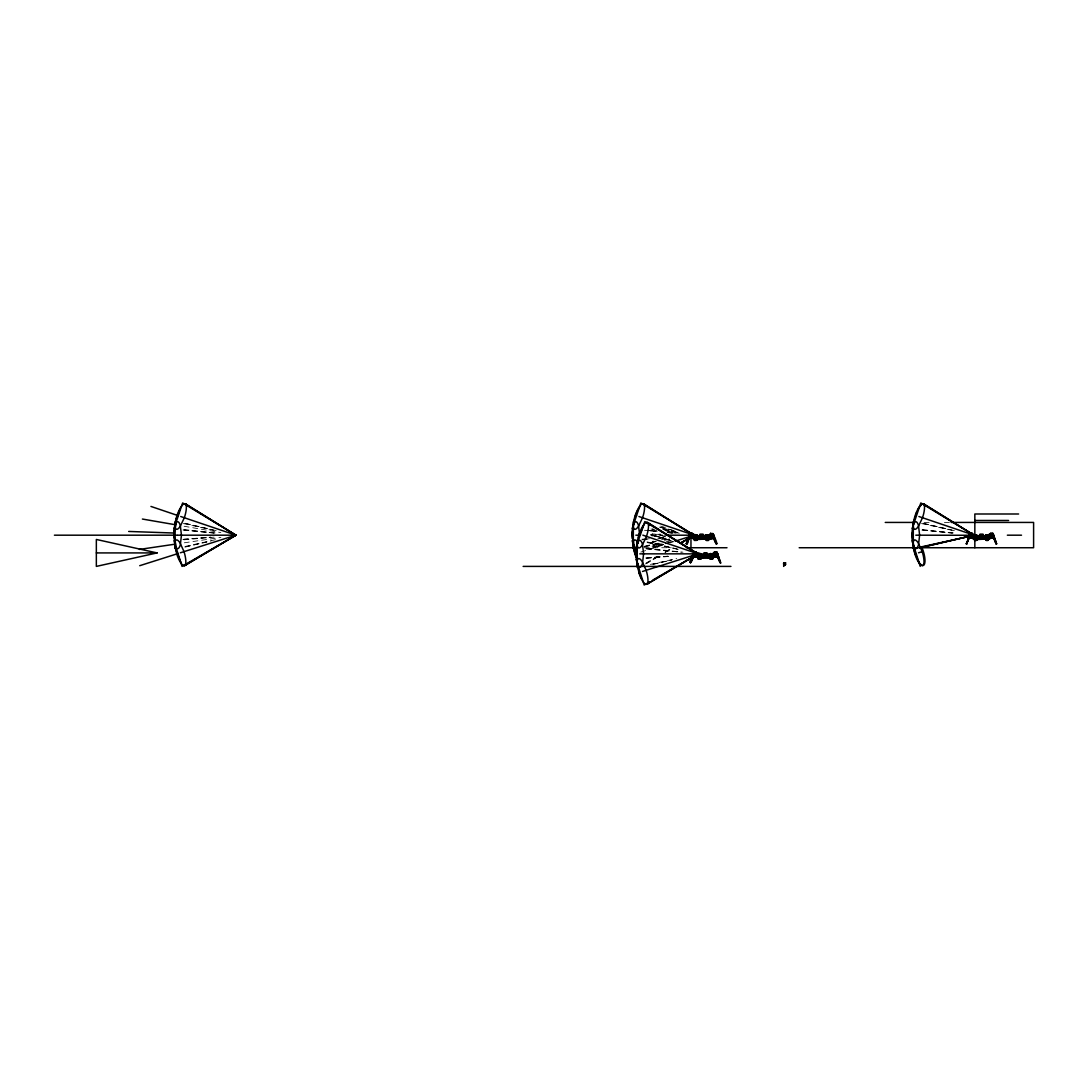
<?xml version="1.0" encoding="UTF-8"?>
<svg xmlns="http://www.w3.org/2000/svg" width="1088" height="1088" viewBox="0 0 1088 1088"><rect width="100%" height="100%" fill="white"/><g stroke="black" fill="none" stroke-linecap="round" stroke-linejoin="round"><path stroke-width="0.75" stroke-dasharray="5 3.75" d="M651.834 535.894L652.147 533.99L660.946 534.262M652.732 528.986L652.963 529.978L653.507 529.122M652.31 528.918L652.501 529.91L657.506 530.604L650.964 528.999M652.46 535.894L652.147 533.99M652.963 535.894L652.61 533.99L652.256 535.894M653.004 529.04L652.501 529.91M652.27 541.307L652.746 542.191L652.95 541.198M660.294 543.252L653.385 545.061L653.752 547.21L663.721 544.313L652.501 547.971L651.78 545.537L659.94 543.388M654.106 547.495L653.385 545.061M654.554 547.373L653.834 544.925L654.554 547.373L664.047 544.204M652.746 542.191L656.064 541.579M646.218 563.693L659.274 555.927M665.081 552.473L672.33 548.148M645.497 563.951L658.362 556.335M665.502 552.106L672.656 547.876M646.082 563.026L657.723 556.267M664.986 552.051L672.262 547.835M665.638 543.687L673.554 541.049M665.326 543.728L673.336 541.09L665.326 543.769M640.859 552.078L664.224 544.666M669.895 542.858L673.649 541.674M652.147 546.747L662.102 543.81M184.919 547.114L211.222 540.954M644.762 546.734L659.559 543.266M667.787 541.348L671.078 540.573M653.63 564.223L671.718 559.994M185.722 546.788L206.761 541.919M643.933 546.788L660.117 543.048M652.718 564.318L672.139 559.83M184.987 546.475L216.172 539.553M644.83 546.108L659.614 542.83M666.182 541.375L671.106 540.287M650.406 564.4L676.682 558.566M664.7 540.029L669.623 539.131M656.078 541.538L651.1 542.422L650.733 539.906M664.387 540.042L669.365 539.145M666.033 539.77L669.365 539.172M184.294 542.803L220.905 537.404M661.586 539.594L669.297 538.451M665.815 538.166L662.456 538.56L666.101 538.084M183.954 539.825L214.105 537.132M642.165 539.825L648.87 539.226M658.92 538.329L665.611 537.73M646.095 558.47L671.228 556.226M182.906 539.43L211.045 537.173M644.422 539.172L649.4 538.764M657.669 538.111L665.951 537.445M646.707 557.954L668.222 556.226M183.695 539.226L210.623 537.146M641.906 539.226L648.638 538.71M658.743 537.921L667.162 537.268M645.837 557.886L667.719 556.186M653.834 536.479L665.652 536.085L653.847 536.425M924.12 522.43L930.879 522.43M944.398 522.43L949.47 522.43M650.624 535.187L662.755 535.187M651.78 535.255L662.918 535.255M644.218 547.74L671.228 547.74M660.593 534.303L650.474 534.358M921.958 530.142L952.204 533.079M650.393 530.958L657.111 531.61M667.202 532.59L672.248 533.079M645.918 548.801L681.21 552.214M183.777 530.142L214.037 533.079M922.828 530.087L952.571 533.052M644.518 530.25L656.078 531.406M667.651 532.562L672.602 533.052M646.789 548.746L681.496 552.201M183.002 529.924L214.39 533.052M922.23 529.557L955.672 533.188M647.278 530.101L657.315 531.189M667.338 532.277L675.702 533.188M646.19 548.216L682.978 552.201M184.049 529.557L217.491 533.188M676.083 533.188L667.542 532.005L675.92 533.147M666.033 530.944L679.334 533.256M184.13 526.252L220.85 532.59M664.496 529.788L679.388 532.862M662.85 529.489L679.388 532.875M663.19 529.502L677.892 532.549M921.522 523.546L954.353 530.822M662.891 528.278L674.383 530.822M647.129 542.558L679.959 549.834M183.342 523.546L216.172 530.822M923.902 523.586L954.638 530.699M660.117 527.326L674.669 530.699M647.863 542.246L680.231 549.726M185.722 523.586L216.458 530.699M923.086 523.26L951.048 529.802M659.559 527.109L671.078 529.802M647.061 541.906L676.654 548.842M184.919 523.26L212.867 529.802M660.62 526.102L667.012 528.02M652.691 541.239L653.208 542.123L653.466 541.13"/><path stroke-width="1.5" d="M175.127 548.202L175.127 546.856M633.338 548.202L633.338 546.856M637.269 566.848L637.269 565.502M693.382 535.065L693.382 538.628L697.19 538.954L695.259 538.954L695.259 535.296M691.669 536.234L693.845 539.281L695.042 538.628L695.042 540.369M694.511 535.718C692.852 534.344 695.749 537.771 691.954 533.378M694.307 538.628L694.307 537.921M692.662 538.492L694.661 535.296M694.525 538.628L695.708 540.369L695.572 535.065M694.742 536.792L695.436 537.798L694.566 536.792L695.436 536.452M694.566 535.473L693.423 535.813M695.3 539.594L695.463 535.228M695.871 538.954L695.939 535.228L696.497 535.962L697.068 535.065M696.306 538.628L696.32 534.793M696.211 539.471L694.566 539.594L694.593 540.369L696.578 539.934M696.565 538.954L696.619 535.228C697.027 540.369 697.095 535.867 696.347 538.723M696.905 538.628L697.054 535.296L691.982 535.459L691.75 537.159L691.628 535.84M697.626 555.424L697.313 557.274L702.78 557.369L702.114 557.79M697.408 556.118L696.701 557.233L698.251 554.554L697.666 553.982L698.578 553.874L698.02 555.22L700.917 557.151L701.08 555.846L701.216 556.675M697.639 537.091L697.639 536.574M698.972 559.028L698.972 557.274L697.775 557.926L697.041 556.498L697.762 553.642M698.972 558.688L698.047 557.274M700.958 554.853L700.985 553.955L698.238 553.724C698.754 555.111 696.374 553.003 698.02 555.22M698.278 553.656L697.068 557.165L697.762 556.471M700.917 559.028L698.238 559.028L699.38 559.028L698.455 557.274M699.19 556.458L698.496 555.438L699.366 555.098L698.496 555.438M699.23 558.253L699.19 553.955M699.135 537.88L698.51 536.194L696.32 536.194M699.462 557.532L699.394 553.874M699.462 558.253L699.638 559.028L699.788 553.874M699.87 553.874L699.87 554.608L699.829 553.738M703.174 535.31L703.052 534.14L700.06 534.14L699.842 536.194L703.215 536.194M700.237 557.274L700.454 553.874M700.726 553.724L700.291 554.608L700.087 553.874M700.495 557.6L700.631 553.874L701.026 554.853M701.121 557.287L699.19 557.6M701.57 555.22L709.512 555.723M702.467 556.539L703.079 555.41L700.155 554.853L700.25 553.452M703.215 537.214L703.297 535.31L699.829 535.31M703.786 555.193L703.868 553.602L707.118 553.602M704.154 536.534L704.154 535.527L698.999 535.527L698.958 537.091M705.459 555.859L707.146 555.193M707.295 539.594L708.424 540.369L706.493 540.369L708.424 540.029M708.478 539.281L707.295 538.628L707.962 540.369M697.34 537.078C700.114 539.063 707.078 534.262 705.731 538.342C712.368 531.597 696.959 537.853 709.607 535.065L709.607 538.628L704.154 538.723L707.486 539.145M707.962 540.029L707.962 538.628M708.084 555.193L708.084 554.173L702.93 554.173L703.079 556.539M712.082 559.028L710.423 558.579M711.226 558.688L710.342 558.579M712.409 557.274L711.226 559.028L711.226 557.274L712.817 557.274L711.892 559.028M709.811 553.724L711.674 554.118L709.825 554.853M711.892 558.688L711.892 557.274L713.089 557.926L713.619 556.498L712.98 554.921M913.308 548.202L913.308 546.856M975.528 535.622L973.352 535.065L973.352 538.628L977.16 538.628L974.494 538.628L975.678 540.029M975.909 538.886C980.546 540.002 970.496 530.454 973.801 539.281L975.011 539.281M974.263 538.03L975.011 540.369M974.984 535.473L973.379 535.813M975.229 537.798L974.535 537.458L975.406 536.452M975.27 539.594L975.433 535.228M975.623 538.886L975.229 535.065M975.678 539.594L975.868 535.867M976.018 535.962L975.909 535.228M976.684 535.622L976.126 535.228M976.67 540.369C970.333 540.464 980.302 540.029 975.419 540.369L975.501 539.594M976.534 538.954L976.48 535.228M976.453 535.065L976.684 538.628L975.569 536.098L974.562 535.84L974.766 537.01M976.874 538.628L977.024 535.296L915.81 535.187M977.609 537.091L977.609 536.574M978.506 537.88L978.955 535.527L984.123 535.527L984.123 536.534M979.798 535.527L983.185 536.194M983.185 537.214L983.185 536.534M983.824 537.88L984.001 536.751M988.72 538.886C988.271 541.987 984.382 539.308 988.394 540.029M987.442 539.934L988.38 539.934M987.918 540.369L987.918 538.628M987.918 535.473L986 535.065M694.566 540.029L696.986 539.934M974.535 540.029L976.616 539.566M716.407 553.52L717.454 553.357L715.265 552.772L712.844 555.22L712.395 553.656L713.51 554.472M988.679 538.03C991.957 539.471 985.905 531.189 990.27 537.445L988.883 535.255L989.291 536.561L991.63 536.561M988.462 535.718L988.434 534.997L989.577 535.636L989.577 538.628L984.123 538.723L987.455 539.145M708.492 535.541L711.661 536.561M708.941 534.997L709.58 538.315L711.103 536.765L710.219 537.758M709.58 535.772L709.607 535.065L705.922 535.065M708.75 557.79L708.084 557.369C715.183 560.687 715.469 554.39 711.008 553.724M712.626 556.566C714.925 558.457 711.892 551.494 713.796 555.438L716.203 555.438L715.673 554.118M989.59 536.18L988.761 535.446L989.59 538.152L989.142 534.983L989.55 535.772M994.038 537.091L993.126 535.16L996.554 543.986L993.575 535.038L991.236 535.065L989.835 536.778L989.033 535.323M714.326 535.663C704.602 534.358 706.166 540.45 706.642 537.662M711.144 557.274C708.995 554.513 709.716 558.049 710.722 556.145M710.872 557.274C709.634 554.322 710.07 558.688 710.668 556.131M710.967 536.058L710.75 536.914L711.348 536.221M710.981 536.901L710.641 536.058L710.913 536.969M712.708 535.418C716.788 542.354 709.607 529.992 713.674 535.065C721.385 552.228 712.436 539.947 713.374 534.929M713.198 534.235L710.627 533.378L708.614 535.84L708.914 536.561L709.362 535.459L710.342 538.492M713.51 534.929L713.157 535.269M713.755 537.227L713.252 535.5L714.068 537.091M714.15 556.417C713.483 557.818 712.79 554.812 714.476 555.206L713.606 556.036M716.407 554.73L716.883 553.52M717.373 554.445L716.448 554.01M716.978 554.363C714.762 548.094 725.546 575.402 717.862 556.675M713.374 556.471L717.862 556.634L720.202 562.401L718.257 555.873L720.61 562.306M716.91 554.064L716.734 554.649C718.162 559.123 718.311 552.582 716.625 554.173M985.266 538.723C988.38 536.357 983.851 539.77 987.374 536.098L991.277 536.275M990.379 537.758L989.414 538.193L988.734 535.214M989.713 535.772C988.57 543.674 992.31 531.366 990.311 538.478M990.175 537.907L989.142 538.179L990.175 537.758M993.48 534.929C992.147 538.655 992.501 530.971 993.643 535.065L992.242 536.778L989.563 537.064L991.304 536.221M993.33 535.799L992.623 536.316L993.412 535.595M989.495 537.798L994.541 537.812C999.532 552.786 992.773 536.166 992.882 535.595M710.274 536.33L709.322 536.561L709.077 535.418L709.866 536.778L712.273 536.778L711.96 535.935M714.054 554.268C711.756 554.703 712.654 553.207 713.837 556.539L713.184 553.901L713.252 555.22C713.565 552.446 712.218 556.322 715.278 552.786M711.266 557.532L711.334 554.268L713.279 554.554L714.666 552.405M989.74 538.438L990.719 536.955M990.746 536.738L989.264 538.274M632.373 531.706L632.373 538.669M912.302 532.862L912.302 537.513M693.6 537.363L692.186 536.506L693.246 538.601L691.342 536.561L693.668 536.561L694.212 535.269L694.185 536.33M697.054 537.88L695.49 537.227L695.586 536.112L697.054 537.703M697.911 554.363L647.836 522.634M698.374 553.438C696.66 555.71 702.236 555.506 701.012 556.879M971.774 536.275L973.638 536.561L974.059 535.228L923.875 503.975M694.525 535.473C690.282 539.131 697.707 537.812 689.071 538.03L686.351 543.959L690.01 533.378L692.376 533.378L694.375 535.84C695.164 538.41 698.442 538.696 696.143 537.703M692.825 537.554L692.009 535.84L693.396 537.064M693.246 535.745L693.722 534.997M693.981 535.718L643.906 503.975M694.266 535.663L693.926 535.024L693.11 537.948L694.198 535.867M696.062 538.628L697.014 537.404L697.694 538.723M696.551 537.73L697.313 537.662L696.674 537.404M697.245 537.934L696.374 537.703M697 538.628L696.973 537.567M699.489 553.234L698.156 553.098C697.857 554.812 697.231 554.948 695.885 552.038M699.72 557.274L700.223 556.254M705.31 538.723L707.404 536.098L711.362 535.84M706.33 537.404C705.541 538.084 706.928 538.07 705.745 537.717M706.044 537.418L706.697 538.016L705.908 537.826M706.221 537.934C706.221 538.995 709.58 534.793 708.478 536.833M714.19 537.676L714.095 537.445C708.07 537.268 707.934 539.675 714.571 537.812L709.498 538.206L709.308 536.778M709.24 557.369L709.798 556.104M710.029 556.104L712.409 555.478L712.327 554.486L709.594 556.362M712.681 554.431L714.952 554.118M714.966 552.038C710.899 552.337 714.694 559.001 713.796 555.778M713.062 556.743L714.095 556.934M972.618 538.478L974.345 535.255L972.985 538.342L972.237 536.561L973.094 538.546L972.55 537.758M973.393 538.315L973.447 537.472L968.782 537.676L966.702 543.986L968.782 537.676M974.059 536.561L973.27 535.894M992.922 533.977L993.222 534.698L992.691 533.378L990.597 533.378L991.005 534.48L992.868 534.698L991.304 534.113L990.216 535.922L974.086 535.922L974.222 535.024M986.34 537.567C985.007 537.69 985.946 539.009 988.448 536.833L991.236 536.778M986.53 537.717L985.837 537.635M985.891 537.418L986.354 537.758M986.843 537.88L987.251 540.369M988.611 534.997L988.951 535.772M989.577 535.636L988.951 535.106L989.182 536.003M990.597 533.378C986.966 534.018 989.794 539.417 989.917 537.254M991.073 536.833L989.917 538.397L989.781 537.594M175.671 521.914L175.59 527.095M633.692 524.144L632.808 528.455M637.813 540.573L637.432 544.313M697.15 557.083L697.911 554.69L696.687 554.581L695.599 552.772L694.212 553.126M971.951 535.459C971.938 538.152 971.706 535.051 972.794 538.274M973.107 538.519C975.106 537.771 969.041 536.289 973.869 537.975M973.937 535.718L973.08 537.948L973.651 535.5L973.066 535.867M689.248 537.091L690.282 533.378L688.663 537.227M691.043 535.935C689.003 536.547 690.227 534.154 689.506 537.336M689.561 535.228L689.33 537.948L690.526 536.085L689.683 535.214L686.514 543.905M689.724 535.364L689.547 535.595M689.955 535.84L690.282 533.378L689.751 534.698M690.363 535.201L689.71 536.098M692.213 536.738C692.662 539.634 694.77 535.038 693.097 537.88M693.41 535.609L694.09 536.561M694.348 554.35C687.303 574.6 690.241 552.078 696.306 552.038L698.319 554.486M691.968 536.547L692.716 538.138L693.532 537.662M693.79 554.146L693.165 555.818L693.491 553.928M693.641 554.649L693.818 553.561M693.532 554.105L693.94 552.038M693.505 554.037C691.791 560.143 695.123 551.276 694.049 552.731M693.178 554.037L694.198 554.132L693.41 556.036M697.626 554.146L697.041 556.607L697.993 554.785M969.87 535.228L966.375 543.986L969.952 536.275L969.394 535.5M969.979 535.214L968.986 537.418L969.558 534.997M971.516 536.411L972.25 535.84M972.006 536.629L973.243 537.037L973.624 535.459M968.633 537.227C972.427 534.752 973.352 539.92 973.107 537.132M174.597 528.455L174.012 535.187L175.277 544.707M636.738 547.101L636.738 560.578M692.757 535.922L693.573 535.935L692.811 535.541M693.382 536.262L693.382 533.99L692.838 536.466L692.077 534.126L690.39 535.065L691.968 534.48L690.336 534.113M697.163 554.2L696.891 554.826L695.586 552.786M972.726 535.922L977.446 536.194M972.944 536.466L972.033 534.126L970.061 534.698M711.035 533.378C709.186 537.744 709.118 534.371 708.234 535.636C709.92 532.848 707.581 542.178 713.932 537.975L716.475 543.905M709.254 535.813L709.158 535.065M713.66 537.445L712.885 535.976M712.79 536.452L713.225 535.201M713.823 538.329L716.258 543.986L713.306 535.405M709.634 556.675L709.92 557.287M710.614 556.757L710.532 553.874M717.074 554.241L716.502 554.934L717.55 554.676M716.394 554.554L717.237 554.064M990.298 538.492C986.843 537.431 997.193 539.77 993.385 535.391L992.882 535.174M989.862 538.193L989.522 537.418C989.862 536.098 991.182 538.601 994.296 537.227M996.336 543.864L993.983 537.88L996.649 543.66M708.778 535.826L708.682 535.065L709.199 536.33M985.483 536.194L988.706 535.595L985.85 535.065L988.802 535.881M989.033 535.541L991.005 533.378M708.818 538.397L710.206 537.975M633.882 521.914L636.752 512.094L639.744 506.736M913.852 521.914L916.722 512.094M709.798 556.662L710.369 556.281L710.206 557.287L710.342 554.268M987.251 538.628L988.462 538.914M693.219 538.438L693.206 537.662L689.058 537.975C685.263 554.173 685.508 532.957 693.396 537.662M694.171 535.718L692.254 533.746L689.846 533.746M693.423 537.88L693.478 536.71L692.838 537.105M700.658 557.287L700.4 556.267L699.992 557.274M699.802 556.118C702.399 557.314 698.673 556.648 701.08 556.607M699.394 553.724L700.903 554.268L700.849 557.287L700.944 556.05M708.234 534.997L708.764 535.214M709.403 535.772L710.736 533.746M709.73 535.826L711.334 534.126C714.993 536.289 709.417 532.29 709.825 535.922M712.667 554.254L709.458 554.853M971.842 536.833L973.189 538.179L973.746 535.323L973.094 538.111L973.665 536.778M976.222 538.057L977.663 538.723M977.051 538.234L977.282 537.662M175.127 526.293L175.467 525.246M912.778 528.455L913.308 526.293M693.899 535.772C694.076 536.914 690.88 537.01 693.219 538.179M176.31 518.704L179.996 509.157M638.452 537.35L643.674 525.395M689.751 535.201L689.071 537.037M690.064 536.126L690.295 535.418M690.662 535.813L689.602 535.962M694.076 553.982L693.804 554.975L694.566 554.581M693.913 554.676L694.09 553.819M694.729 555.043L694.09 554.214M697.925 554.785C698.809 560.81 690.703 550.977 690.254 562.306M968.905 537.091L969.53 535.378M969.843 535.35L969.748 536.18L971.013 535.935M970.374 535.826L969.517 535.799M970.482 536.126L919.877 547.196M975.528 534.657L974.413 534.793L973.066 537.88L971.978 536.833M973.393 537.554L972.631 538.492M974.413 536.044L972.346 533.378L970.251 533.378L969.734 535.065L970.265 533.746M689.86 535.554L689.765 536.466M970.958 536.126L969.816 535.554L970.183 536.452M174.012 528.469L182.648 502.955L235.878 535.187L185.096 565.42M632.223 528.469L640.859 502.955L694.09 535.187L681.224 542.803M636.167 547.114L644.803 521.601L698.02 553.846L642.845 535.16M912.193 528.469L920.829 502.955L971.176 533.446M711.049 536.234L711.28 536.561M716.842 552.949L714.966 553.126L716.829 553.357M716.679 554.826L717.427 553.942L717.93 555.873M717.155 554.826L717.305 553.574L718.257 555.873M717.332 554.105L717.672 555.682M991.005 536.275C985.578 536.37 994.745 537.921 991.644 535.459M993.834 537.418L992.8 536.017L993.711 535.378M707.418 535.473L708.941 535.418L710.07 537.676M708.9 535.881L709.036 535.051M688.813 537.676L686.324 543.66M696.714 556.417L697.49 556.906L692.906 556.539L690.662 562.401L693.002 556.675M697.381 556.77L692.988 556.634L690.608 562.605L693.11 556.974M688.976 537.88L686.759 543.81L689.058 537.975M692.906 556.539L690.445 562.55M706.275 538.628L706.602 537.581M973.692 538.111L968.946 537.88L966.484 543.905M694.702 553.561L693.886 552.867M700.278 557.369L700.618 556.526M976.317 538.723L976.643 537.88L976.97 538.628M690.594 534.548L689.384 535.038L691.75 537.159M690.717 536.778L691.329 535.459M692.376 533.378L691.723 535.065L693.138 536.778L693.682 535.84M691.098 537.159L691.71 535.459M692.036 536.058L691.179 536.778M692.73 536.33L692.879 535.622M691.655 536.996L694.525 536.833L694.606 535.84L694.797 537.01M694.144 553.493L693.41 553.357L694.212 552.038M697.707 554.649L697.068 555.438L695.654 553.724L696.306 552.038M696.918 555.125L697.598 555.22M698.727 555.655L698.537 554.486L698.455 555.478L699.067 555.886L699.516 554.758L700.618 556.798L701.121 556.254L698.863 555.628M699.203 555.628L699.652 554.486M973.869 535.772L971.924 533.378L969.966 533.378L969.286 535.065L971.067 537.159L971.679 535.459M970.02 535.065L970.55 533.746L969.68 534.113M969.721 534.698L970.36 535.065L970.292 534.113M972.196 536.098L973.366 537.064C971.992 534.385 970.374 538.954 971.298 535.459M973.23 536.71L971.693 535.065L972.346 533.378M972.318 536.058L972.046 537.01M972.686 536.33L972.849 535.622M971.298 536.561L974.494 536.833L974.78 536.098M976.847 538.179C974.399 538.016 975.542 534.466 976.82 537.214M695.79 538.628L697.354 537.88M975.746 538.628L977.228 537.826M709.757 538.057L708.995 536.139M988.448 539.09L989.114 538.628L987.931 539.281M701.243 556.634L701.624 557.369M973.542 535.894L973.896 535.024M968.878 537.445L970.36 536.357L969.762 535.976M690.322 534.861L689.738 535.745M693.437 555.982L694.321 555.016M991.318 536.996L992.174 536.778M713.592 537.73C712.286 534.779 712.545 536.724 712.599 536.357L712.79 536.384M715.863 554.377L716.366 555.111L717.686 554.037M993.317 535.527L992.963 533.378M713.932 537.975L716.679 543.66M718.121 556.322L720.079 562.55L717.441 556.77L720.406 562.55M918.163 509.157L919.714 506.736A13.464 4.325 -71.3 0 1 921.25 504.995M713.714 556.893L713.456 556.118M714.354 557.002L713.524 556.322L717.604 556.607L716.774 554.159L717.427 555.982M990.066 538.342L990.991 536.996M710.219 556.702L710.573 556.186M986.041 538.043L985.782 538.954L987.714 538.954L987.51 535.228M707.853 537.227C706.71 534.29 707.295 538.682 708.696 536.561M709.866 536.778L711.266 535.065L713.674 535.065L711.892 537.159L710.736 536.561M713.524 534.698L712.422 533.746M712.123 534.997L712.694 533.746M711.674 535.459L711.511 537.159L710.981 535.84M711.443 555.886C711.062 552.663 710.899 557.314 712.626 555.22M713.796 555.438L715.197 553.724L717.618 553.724L716.924 552.038L714.558 552.038L712.545 554.486M716.353 552.405L717.155 553.724M716.924 552.038L716.054 553.656M715.482 555.438L717.618 553.724M987.482 537.227C987.102 534.004 986.938 538.669 988.652 536.561M993.194 533.977L991.005 534.48M711.035 534.48L712.667 534.113M712.354 534.861L713.007 534.113M712.137 555.655L711.674 555.098M990.148 535.541L990.896 534.126M989.291 536.561L990.243 536.33M991.236 535.065L990.706 533.746L992.691 533.378L993.222 534.698M993.126 535.038L992.637 534.113M986.109 537.214L987.02 536.098L987.822 537.227M695.028 555.805L693.654 553.493M712.722 553.928L712.966 553.697M717.21 554.744L715.945 554.771M986.163 538.37L985.918 535.296M991.916 535.935L993.031 535.908M706.234 535.065L706.642 535.962L707.472 535.473L706.221 535.962M706.833 535.962L707.146 535.228L707.118 538.954M976.453 535.962L976.766 535.065M985.864 536.194L988.652 535.473M985.905 535.622L987.442 535.473M989.767 537.418L990.638 536.506M706.384 538.234L705.663 537.934M986.354 538.234L977.554 538.342M707.554 540.042L709.158 538.628L706.792 539.471M987.918 540.029L988.652 537.921M709.458 535.364L710.246 535.922M973.461 538.206L968.728 537.812M989.89 537.064L990.937 536.058M689.18 538.329L688.758 537.812M784.394 564.686L784.394 562.673L784.285 565.121M681.034 542.966L689.738 537.785L680.993 542.776M647.251 584.079L693.668 556.43L652.922 579.986M184.43 565.638L235.878 535.187L185.694 503.975M646.571 584.297L693.736 556.376M650.012 581.672L644.191 585.045L636.045 559.368M972.06 536.547L973.066 537.35M708.438 537.458L707.554 537.798L708.438 537.458L707.554 536.452L708.438 536.792M711.239 556.118L709.58 556.526L710.396 556.825M712.368 556.118L712.178 555.438L711.674 556.458M987.714 536.452L988.407 536.792L987.714 537.798M695.694 536.792L696.565 536.452M699.802 555.438L700.318 555.098M975.229 536.452L974.712 536.792M710.328 555.805L711.334 554.758L711.797 555.886M992.582 536.126L993.902 537.023M970.36 535.065L971.924 534.48L970.251 534.48L969.966 533.378M692.022 536.901L693.029 538.288L691.954 536.275M139.726 565.692L178.187 553.493M180.363 552.799L235.878 535.187L185.028 503.758M638.262 542.912A13.464 3.822 72.4 0 0 633.216 542.259L633.991 550.596L634.916 553.955L636.181 553.561M675.226 541.171L694.09 535.187L643.239 503.758M642.505 571.458L693.314 555.342M914.886 553.955A13.464 3.822 72.4 0 0 918.843 562.7L920.244 564.495A13.464 3.822 72.4 0 0 922.189 551.643L918.231 542.912A13.464 3.822 72.4 0 0 913.186 542.259L913.961 550.596L914.886 553.955L916.15 553.561M918.53 552.799L922.189 551.643M919.809 547.89L970.768 535.962M920.666 547.536L970.822 535.935M709.906 556.893L710.314 553.874M713.089 557.274L712.626 556.471L712.626 557.274M157.094 552.922L96.342 566.399L96.342 539.458L157.094 552.922L96.342 552.922M139.359 549.44L175.97 544.041M232.546 535.677L235.878 535.187L180.703 516.514M969.571 534.861L971.693 535.065M706.234 535.228L706.534 539.662M710.233 557.518L712.626 559.028L712.626 555.859M978.928 537.091L979.105 537.88M698.7 554.282L697.313 553.724L701.053 553.724M696.769 535.065L695.79 535.622M986.911 535.962L989.577 535.065L986.177 535.065L986.245 538.628L985.742 537.594M976.915 539.934L976.058 539.566M709.852 553.724L713.538 554.295L712.314 553.833M700.89 558.579L700.128 558.579M1018.613 513.998L974.834 513.998L974.834 535.935M974.834 520.472L1008.59 520.472M885.238 522.43L913.974 522.43M951.17 522.43L1033.6 522.43L1033.6 547.74L799.177 547.74M990.706 533.746L992.392 533.746M692.267 534.249L693.382 534.249M692.947 534.752L695.558 534.657M713.252 534.698L712.722 533.378M692.281 534.983L695.463 535.065L695.518 535.867M699.938 534.956L703.174 534.956M983.144 534.956L979.907 535.31M54.4 535.187L177.004 535.187M177.63 535.187L235.878 535.187L182.05 566.399L173.903 540.722M635.841 535.187L639.662 535.187L638.547 525.667A13.464 3.822 -90 0 0 633.923 523.518L633.134 525.667A13.464 3.822 -90 0 0 632.019 535.187L633.923 546.856A13.464 3.822 -90 0 0 636.834 548.202M666.06 535.187L696.782 535.228M1007.352 535.187L1021.523 535.187M689.248 535.391L690.2 535.391M712.803 535.391L713.742 535.378M969.218 535.391L970.156 535.391M973.352 535.065L977.065 536.194M692.281 535.527L697.476 536.194M709.607 535.636L705.541 535.622L705.364 537.091M692.947 535.758L695.722 535.84L696.864 537.214M696.959 535.867L706.058 535.867M970.605 535.922L969.639 535.568M689.384 536.017L690.989 536.126M712.368 535.922L713.619 536.017M971.91 536.234C972.318 535.228 978.37 536.724 974.494 536.833M992.338 535.922L993.575 536.003L991.984 536.126L992.242 536.778M694.81 536.098L695.939 536.098L694.566 537.458M706.683 536.194L704.494 536.194L703.786 538.342M976.29 536.194L979.105 536.751M986.639 536.194L984.463 536.194L983.756 538.342M697.231 536.534L705.541 536.534M975.99 536.534L986.952 536.534M690.798 536.778L693.138 536.778M708.247 536.792L711.266 536.778M970.686 536.778L973.094 536.778M696.85 536.874L700.604 536.874L700.604 537.812L698.265 538.342M706.33 536.874L701.434 536.874L701.434 537.812L704.453 537.88M975.678 536.874L980.574 536.874L980.574 537.812L978.234 538.342M986.503 536.874L981.403 536.874L981.403 537.812L984.422 537.88M977.31 537.078L985.334 537.091L985.334 535.867M688.908 537.445L693.804 537.445M973.406 537.948L969.027 537.975L966.294 543.66M989.522 537.948L993.902 537.975L996.241 543.755L993.902 537.975M697.993 538.302L705.582 538.302M975.161 538.723L978.806 538.723L975.487 539.145M695.518 539.145L698.836 538.723L694.117 538.628L695.042 540.029M707.962 539.281L709.158 539.281M976.167 539.471L974.535 539.594L974.821 540.369M986.762 539.471L987.455 539.471M986.966 539.566L986.014 540.369L986.911 540.369M694.566 539.934L696.755 539.934M707.472 539.934L708.152 540.369M987.442 539.594L986.408 539.934M694.307 540.369L696.878 540.369M706.126 540.369L708.682 540.369M988.122 540.369L986.435 540.369M706.466 540.369L706.452 539.566M580.054 547.74L634.086 547.74M686.392 547.74L727.002 547.74M696.184 552.405L693.777 552.405L694.81 553.656M693.246 553.724L695.654 553.724M635.95 553.846A13.464 3.822 -90 0 1 637.065 544.313L637.867 542.178A13.464 3.822 -90 0 1 642.478 544.313L643.593 553.846L642.478 563.366A13.464 3.822 -90 0 1 637.867 565.502L636.086 557.328L635.95 553.846L637.269 553.846M639.771 553.846L693.07 553.846M703.759 553.955L707.227 553.955L707.146 555.859L707.146 554.513L713.837 554.513M692.607 554.309L701.406 554.853M702.943 554.513L703.773 554.513L703.773 555.859M693.314 554.676L694.919 554.771M711.035 554.608L699.72 554.268M698.741 554.744L699.87 554.744L698.496 556.118M703.773 554.853L707.146 554.853M711.008 554.853L708.424 555.41M701.202 555.193L709.689 555.193M710.546 555.098L711.239 555.438M694.647 555.438L697.068 555.438M709.036 555.193L707.785 555.41L707.717 556.988M715.21 555.22L716.135 555.438M693.206 555.682L693.899 554.445M694.729 555.438L695.382 555.438M708.778 555.519L705.378 555.519L705.378 556.458L708.397 556.539M692.594 555.873L696.946 556.09M702.195 556.458L704.548 556.458L704.548 555.519M713.524 556.322L718.502 556.471L713.51 556.961M700.468 556.825L701.121 556.77M701.923 556.961L709.512 556.961M699.448 557.79L702.454 557.79M708.41 557.79L711.416 557.79M699.638 558.253L698.51 558.253L698.782 559.028M700.142 558.212L709.512 558.185L709.512 557.505M711.049 558.579C707.472 558.443 716.339 558.878 710.342 559.028M700.808 558.579L698.523 559.028M700.033 559.028L700.767 559.028M710.709 559.028L710.056 559.028M712.626 559.028L711.484 558.688M784.176 562.795L785.55 562.85M784.176 564.55L785.55 564.522M523.138 566.399L730.946 566.399M986.163 535.065L985.932 536.194M696.062 539.934L696.211 539.145M976.507 540.369L976.507 539.566L985.551 539.077M713.538 553.724L710.097 553.724L710.437 554.608M710.274 558.321L710.423 559.028M128.67 531.447L173.903 533.025M142.392 519.044L175.78 524.81M991.413 536.833L990.61 536.058M918.884 516.514L969.367 533.596M635.297 515.29L636.548 515.712M638.914 516.514L694.09 535.187M639.227 533.936L640.478 534.358M150.946 506.437L178.337 515.712M695.694 537.458L696.388 537.798M923.209 503.758L974.059 535.187M647.17 522.403L698.02 553.846M706.792 537.499L707.214 538.628M713.157 556.716L713.102 556.471M709.077 535.894L709.893 537.948M971.625 534.113L973.638 536.561M691.669 534.113L693.668 536.561M690.35 536.316L690.037 535.146M992.664 536.275L993.548 537.73M181.002 562.591L175.998 550.528M641.648 578.789L639.064 572.546L637.378 563.081M712.939 554.785L713.823 556.539M986.612 537.934L986.898 538.628M706.642 537.934L706.942 538.628M991.263 535.459L991.78 536.778M990.978 535.459L991.862 537.159M988.584 535.84L988.883 536.561M710.627 533.378L711.266 535.065M711.294 535.459L711.824 536.778M711.008 535.459L711.892 537.159M714.558 552.038L715.197 553.724M715.224 554.118L715.822 555.805M712.11 554.744L712.409 555.478M986.626 538.723L986.422 537.826L986.272 539.662M707.268 535.84L707.73 536.969M706.316 537.88L706.656 538.723M636.317 557.165L634.209 550.528M912.084 540.722L920.23 566.399M632.114 540.722L636.888 555.778M912.574 542.286L913.893 546.856A13.464 3.822 -90 0 0 918.517 544.707L919.632 535.187L918.517 525.667A13.464 3.822 -90 0 0 913.893 523.518L913.104 525.667A13.464 3.822 -90 0 0 911.989 535.187L912.628 542.436M717.373 554.159L717.876 555.818M913.43 544.571L912.342 538.669M632.808 541.919L633.488 544.707M637.391 563.23L637.432 563.366A13.464 4.325 90 0 0 638.316 565.502M913.607 547.305L915.09 553.887L919.183 562.591A13.464 4.325 72.4 0 0 924.8 563.054A13.464 4.325 72.4 0 0 922.134 547.998M633.638 547.305L633.447 544.435A13.464 4.325 72.4 0 1 633.651 542.123M175.426 547.305L175.236 544.435A13.464 4.325 72.4 0 1 175.44 542.123M987.306 538.886L987.401 535.065M987.088 535.228L987.02 538.628M986.802 535.228L986.68 535.962M986.449 535.228L986.571 535.962M975.011 538.628L975.011 540.029M713.089 554.295L713.184 554.649M711.674 553.955L711.674 557.6L709.743 557.287M711.47 553.874L711.498 557.274M711.049 557.6L711.076 553.874M709.879 553.955L710.015 557.287M707.744 535.296L707.744 538.954L705.813 538.628M707.54 535.228L707.472 538.886M706.833 535.228L706.724 535.962M706.697 538.533L706.479 535.228M987.659 538.628L987.659 539.594M986.639 534.793L986.639 535.582M984.422 537.091L984.45 539.308M983.212 536.534L983.266 535.31L979.785 535.527M983.144 535.31L983.022 534.14L980.03 534.14L980.03 534.956M979.826 535.867L979.812 537.214M978.506 537.091L978.493 539.308M976.29 534.793L976.29 535.582M975.433 535.065L975.487 535.867M975.487 538.723L975.487 539.471M974.834 540.994L974.834 547.74M974.78 534.793L974.195 536.071M913.308 521.723L913.308 548.651M785.55 562.673L785.55 564.686M784.965 562.673L784.883 564.522M783.578 563.094L783.578 564.264M711.634 557.274L711.634 558.253M710.845 558.634L710.722 557.79M710.614 553.452L710.614 554.853M709.294 554.513L709.294 555.737M708.397 555.737L708.41 557.967M707.69 538.628L707.69 539.594M707.486 538.723L707.554 540.369M707.118 553.955L706.982 552.799L703.99 552.799L703.99 553.602M706.683 534.793L706.683 535.582M706.357 535.228L705.894 536.194M705.582 539.077L696.47 539.539L696.51 540.369M704.453 537.091L704.48 539.308M702.467 555.737L702.454 557.967M700.4 557.573L700.441 559.028M699.856 535.867L699.842 537.214M699.502 553.724L699.448 554.513M698.537 537.091L698.523 539.308M695.898 535.092L695.898 535.867M695.518 538.723L695.531 540.369M695.191 538.723L695.191 539.471M694.783 535.758L694.226 534.453L694.226 536.071M694.443 534.793L694.443 536.071M690.962 538.492L690.962 547.74M637.269 540.369L637.269 567.31M633.338 521.723L633.338 548.651M175.127 521.723L175.127 548.651M184.484 504.057A13.464 4.325 -71.3 0 1 186.606 504.778M186.034 564.645A13.464 4.325 72.4 0 1 183.899 565.325M922.665 504.057A13.464 4.325 -71.3 0 1 924.786 504.778M642.695 504.057A13.464 4.325 -71.3 0 1 644.817 504.778M636.099 557.246A13.464 3.822 72.4 0 1 634.916 553.955M646.626 522.716A13.464 4.325 -71.3 0 1 649.305 525.028M648.176 583.304A13.464 4.325 72.4 0 1 646.041 583.984M181.451 535.187L180.336 544.707A13.464 3.822 90 0 1 175.712 546.856L173.808 535.187A13.464 3.822 -90 0 1 174.923 525.667L175.712 523.518A13.464 3.822 90 0 1 180.336 525.667L181.451 535.187M175.005 542.259L176.705 553.955A13.464 3.822 72.4 0 0 180.662 562.7L182.063 564.495A13.464 3.822 72.4 0 0 184.008 551.643L180.05 542.912A13.464 3.822 72.4 0 0 175.005 542.259M637.146 560.918L638.86 572.614A13.464 3.822 72.4 0 0 642.804 581.346L644.205 583.154A13.464 3.822 72.4 0 0 646.15 570.302L642.206 561.558A13.464 3.822 72.4 0 0 637.146 560.918M184.334 517.738L180.214 526.402A13.464 3.822 -71.3 0 1 175.154 526.946L175.086 524.661A13.464 3.822 -71.3 0 1 181.193 506.627L182.634 504.846A13.464 3.822 -71.3 0 1 184.334 517.738M642.546 517.738L638.425 526.402A13.464 3.822 -71.3 0 1 633.366 526.946L633.298 524.661A13.464 3.822 -71.3 0 1 639.404 506.627L640.846 504.846A13.464 3.822 -71.3 0 1 642.546 517.738M646.476 536.384L642.355 545.047A13.464 3.822 -71.3 0 1 637.296 545.605L637.228 543.32A13.464 3.822 -71.3 0 1 643.334 525.273L644.776 523.505A13.464 3.822 -71.3 0 1 646.476 536.384M922.502 517.738L918.394 526.402A13.464 3.822 -71.3 0 1 913.335 526.946L913.267 524.661A13.464 3.822 -71.3 0 1 919.374 506.627L920.815 504.846A13.464 3.822 -71.3 0 1 922.502 517.738M785.033 564.903L783.7 564.781L783.7 566.399L783.918 565.121L785.033 564.985"/></g></svg>
